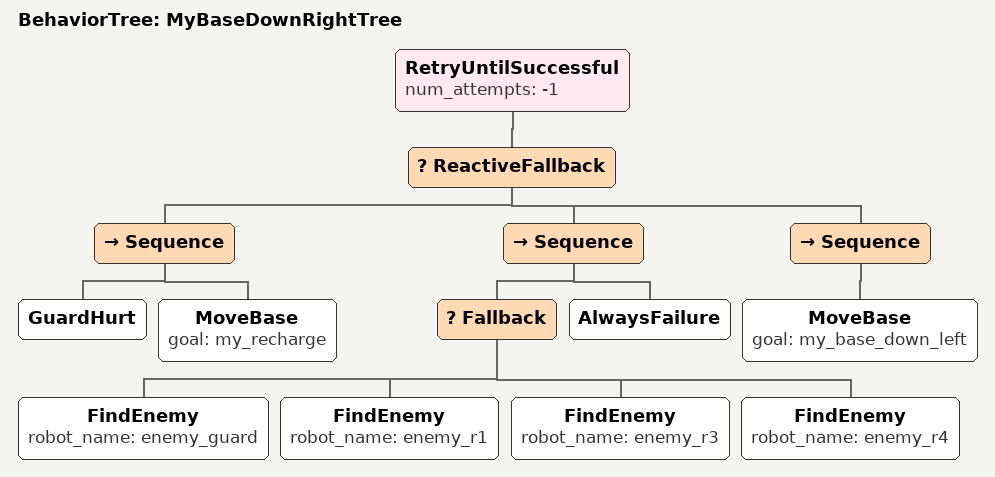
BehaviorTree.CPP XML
<root BTCPP_format="4">

  <BehaviorTree ID="MyBaseDownRightTree">
    <RetryUntilSuccessful num_attempts="-1">
      <ReactiveFallback>
        <Sequence>
          <GuardHurt/>
          <MoveBase goal="my_recharge"/>
        </Sequence>
        <Sequence>
          <Fallback>
            <FindEnemy robot_name="enemy_guard"/>
            <FindEnemy robot_name="enemy_r1"/>
            <FindEnemy robot_name="enemy_r3"/>
            <FindEnemy robot_name="enemy_r4"/>
          </Fallback>
          <AlwaysFailure/>
        </Sequence>
        <Sequence>
          <MoveBase goal="my_base_down_left"/>
        </Sequence>
      </ReactiveFallback>
    </RetryUntilSuccessful>
  </BehaviorTree>

</root>
